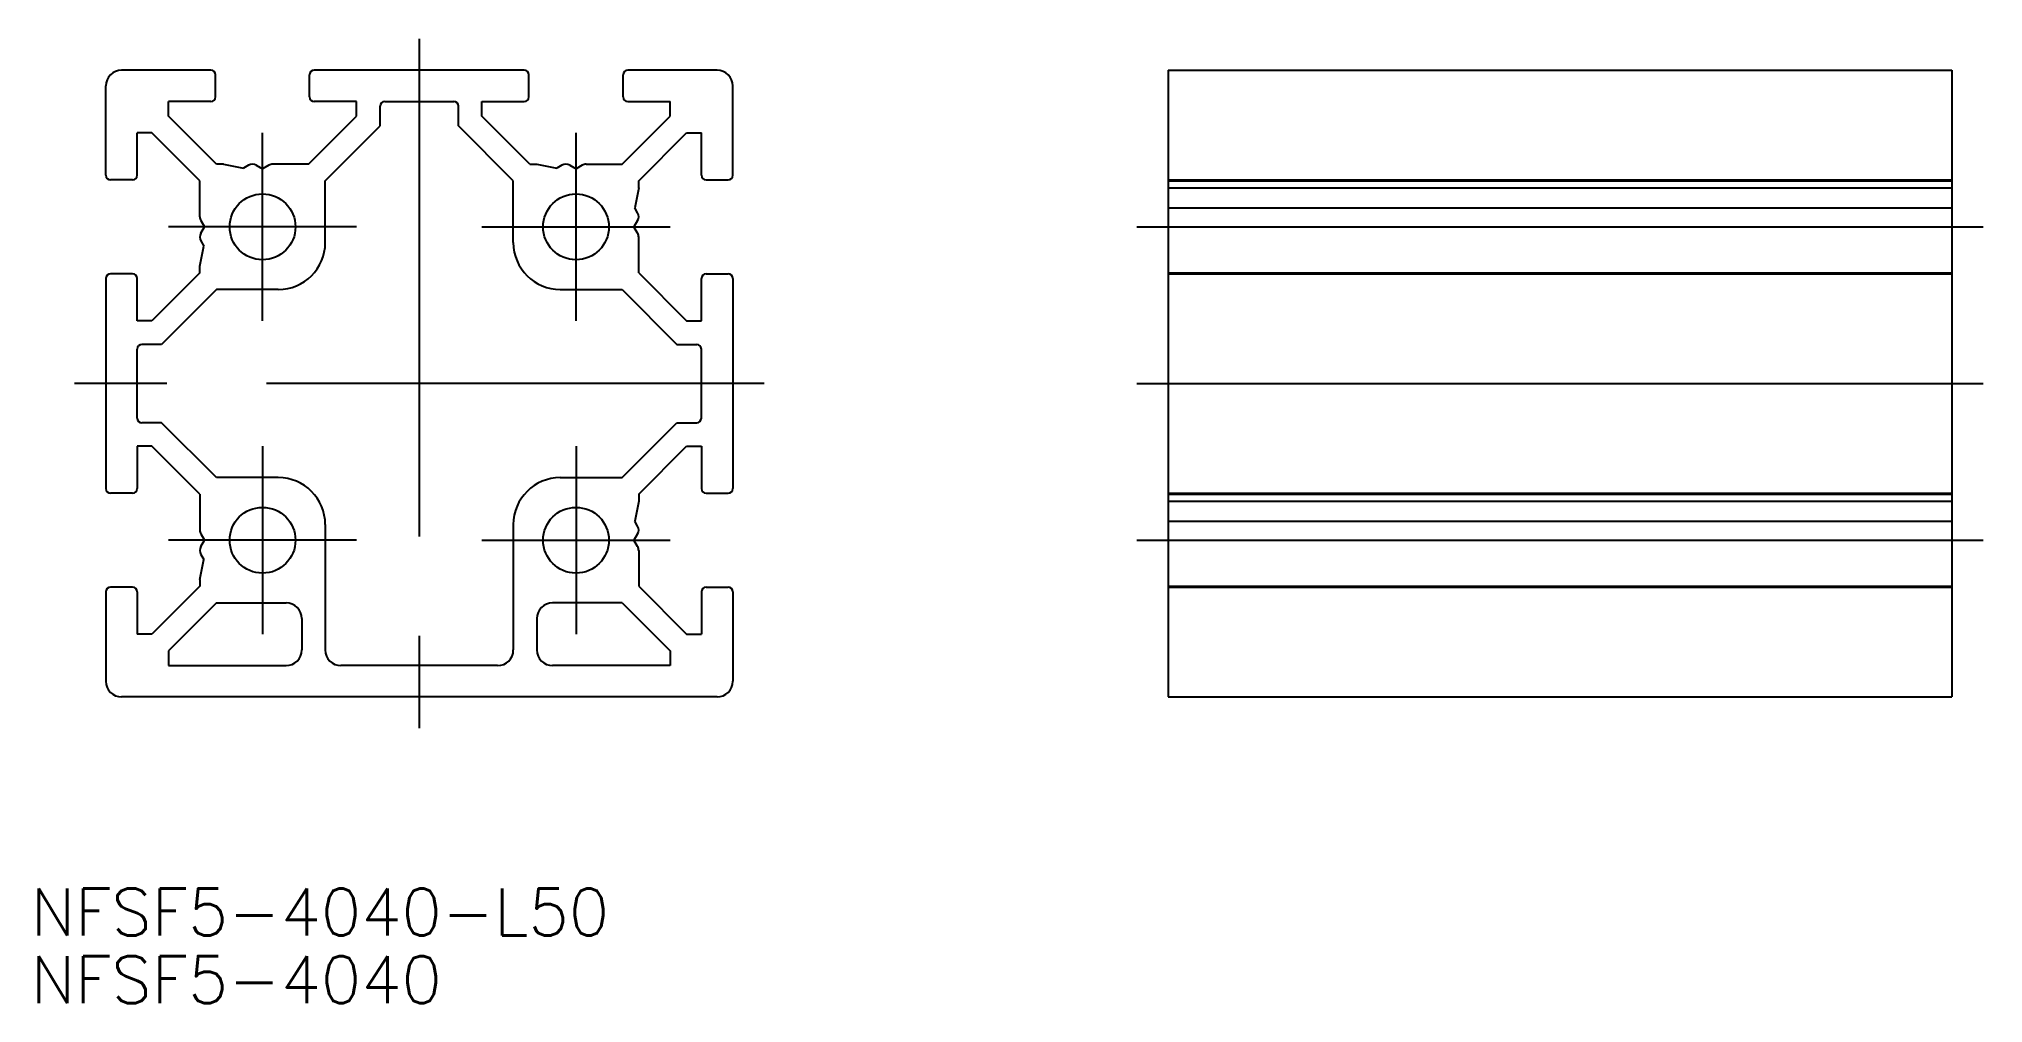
# Model space of a CAD drawing. Extents: x -24 to 100, y -40 to 22.
import ezdxf

# ---------------------------------------------------------------- set-up
doc = ezdxf.new("R2010")
doc.units = 0
doc.linetypes.add('CENTER', pattern=[50.8, 31.75, -6.35, 6.35, -6.35])
doc.layers.get('0').update_dxf_attribs({"linetype": 'CONTINUOUS'})
doc.layers.add('CENTER', color=1, linetype='CENTER')
doc.styles.get("Standard").update_dxf_attribs({"font": 'txt.shx', "height": 3, "bigfont": 'bigfont.shx'})

# ---------------------------------------------------------------- blocks, each defined once
blk = doc.blocks.new('*U2')
at = {"color": 7, "linetype": 'CONTINUOUS'}
blk.add_text('NFSF5-4040-L50', height=3, dxfattribs=at).set_placement((-24.79, -35.23))
blk = doc.blocks.new('*U3')
at = {"color": 7, "linetype": 'CONTINUOUS'}
blk.add_text('NFSF5-4040', height=3, dxfattribs=at).set_placement((-24.79, -39.54))

msp = doc.modelspace()

# ---------------------------------------------------------------- linework, layer by layer
at = {"color": 7, "linetype": 'CONTINUOUS'}
for p, q in [((-13.3, 20), (-19, 20)), ((6.7, 20), (-6.7, 20)), ((19, 20), (13.3, 20)), ((47.79, 20), (97.79, 20)), ((47.79, 20), (47.79, -20)), ((97.79, 20), (97.79, -20)), ((-20, 13.3), (-20, 19)), ((-13, 18.3), (-13, 19.7)), ((-7, 18.3), (-7, 19.7)), ((7, 18.3), (7, 19.7)), ((13, 18.3), (13, 19.7)), ((20, 13.3), (20, 19)), ((-13.3, 18), (-16, 18)), ((-16, 17.06), (-16, 18)), ((-4, 18), (-6.7, 18)), ((-4, 17.06), (-4, 18)), ((-2.5, 16.44), (-2.5, 17.7)), ((-2.2, 18), (2.2, 18)), ((2.5, 16.44), (2.5, 17.7)), ((4, 18), (6.7, 18)), ((4, 17.06), (4, 18)), ((13.3, 18), (16, 18)), ((16, 17.06), (16, 18)), ((-12.94, 14), (-16, 17.06)), ((-7.06, 14), (-4, 17.06)), ((-6, 12.94), (-2.5, 16.44)), ((6, 12.94), (2.5, 16.44)), ((7.06, 14), (4, 17.06)), ((12.94, 14), (16, 17.06)), ((-18, 13.3), (-18, 16)), ((-17.06, 16), (-18, 16)), ((-14, 12.94), (-17.06, 16)), ((14, 12.94), (17.06, 16)), ((17.06, 16), (18, 16)), ((18, 13.3), (18, 16)), ((-12.5, 14), (-12.94, 14)), ((-12.5, 14), (-11.22, 13.75)), ((-10.9, 13.93), (-11.22, 13.75)), ((-10.4, 13.93), (-10, 13.7)), ((-9.6, 13.93), (-10, 13.7)), ((-7.06, 14), (-9.35, 14)), ((7.06, 14), (7.5, 14)), ((7.5, 14), (8.78, 13.75)), ((9.1, 13.93), (8.78, 13.75)), ((9.6, 13.93), (10, 13.7)), ((10.4, 13.93), (10, 13.7)), ((10.65, 14), (12.94, 14)), ((-18.3, 13), (-19.7, 13)), ((-14, 10.65), (-14, 12.94)), ((-6, 9), (-6, 12.94)), ((6, 9), (6, 12.94)), ((14, 12.5), (13.75, 11.22)), ((14, 12.5), (14, 12.94)), ((18.3, 13), (19.7, 13)), ((47.79, 13), (97.79, 13)), ((47.79, 12.94), (97.79, 12.94)), ((47.79, 12.5), (97.79, 12.5)), ((13.93, 10.9), (13.75, 11.22)), ((47.79, 11.22), (97.79, 11.22)), ((-13.93, 10.4), (-13.7, 10)), ((-13.93, 9.6), (-13.7, 10)), ((13.93, 10.4), (13.7, 10)), ((13.93, 9.6), (13.7, 10)), ((47.79, 10), (97.79, 10)), ((-14, 7.5), (-13.75, 8.78)), ((-13.93, 9.1), (-13.75, 8.78)), ((14, 7.06), (14, 9.35)), ((-14, 7.06), (-14, 7.5)), ((-20, 6.7), (-20, -6.7)), ((-18.3, 7), (-19.7, 7)), ((-18, 4), (-18, 6.7)), ((-14, 7.06), (-17.06, 4)), ((14, 7.06), (17.06, 4)), ((18, 4), (18, 6.7)), ((18.3, 7), (19.7, 7)), ((20, 6.7), (20, -6.7)), ((47.79, 7.06), (97.79, 7.06)), ((47.79, 7), (97.79, 7)), ((-12.94, 6), (-16.44, 2.5)), ((-9, 6), (-12.94, 6)), ((9, 6), (12.94, 6)), ((12.94, 6), (16.44, 2.5)), ((-17.06, 4), (-18, 4)), ((17.06, 4), (18, 4)), ((-16.44, 2.5), (-17.7, 2.5)), ((16.44, 2.5), (17.7, 2.5)), ((-18, -2.2), (-18, 2.2)), ((18, -2.2), (18, 2.2)), ((47.79, 0), (97.79, 0)), ((-16.44, -2.5), (-17.7, -2.5)), ((-12.94, -6), (-16.44, -2.5)), ((12.94, -6), (16.44, -2.5)), ((16.44, -2.5), (17.7, -2.5)), ((-18, -4), (-18, -6.7)), ((-17.06, -4), (-18, -4)), ((-14, -7.06), (-17.06, -4)), ((14, -7.06), (17.06, -4)), ((17.06, -4), (18, -4)), ((18, -4), (18, -6.7)), ((-9, -6), (-12.94, -6)), ((9, -6), (12.94, -6)), ((-18.3, -7), (-19.7, -7)), ((-14, -7.06), (-14, -9.35)), ((14, -7.06), (14, -7.5)), ((18.3, -7), (19.7, -7)), ((47.79, -7), (97.79, -7)), ((47.79, -7.06), (97.79, -7.06)), ((14, -7.5), (13.75, -8.78)), ((47.79, -7.5), (97.79, -7.5)), ((-13.93, -9.6), (-13.7, -10)), ((-6, -9), (-6, -17)), ((6, -9), (6, -17)), ((13.93, -9.6), (13.7, -10)), ((13.93, -9.1), (13.75, -8.78)), ((47.79, -8.78), (97.79, -8.78)), ((-13.93, -10.4), (-13.7, -10)), ((-13.93, -10.9), (-13.75, -11.22)), ((13.93, -10.4), (13.7, -10)), ((14, -10.65), (14, -12.94)), ((47.79, -10), (97.79, -10)), ((-14, -12.5), (-13.75, -11.22)), ((-20, -13.3), (-20, -19)), ((-18.3, -13), (-19.7, -13)), ((-18, -13.3), (-18, -16)), ((-14, -12.94), (-17.06, -16)), ((-14, -12.5), (-14, -12.94)), ((14, -12.94), (17.06, -16)), ((18, -13.3), (18, -16)), ((18.3, -13), (19.7, -13)), ((20, -13.3), (20, -19)), ((47.79, -12.94), (97.79, -12.94)), ((47.79, -13), (97.79, -13)), ((-12.94, -14), (-16, -17.06)), ((-12.94, -14), (-8.5, -14)), ((12.94, -14), (8.5, -14)), ((12.94, -14), (16, -17.06)), ((-17.06, -16), (-18, -16)), ((-7.5, -15), (-7.5, -17)), ((7.5, -15), (7.5, -17)), ((17.06, -16), (18, -16)), ((-16, -17.06), (-16, -18)), ((16, -17.06), (16, -18)), ((-16, -18), (-8.5, -18)), ((5, -18), (-5, -18)), ((16, -18), (8.5, -18)), ((19, -20), (-19, -20)), ((47.79, -20), (97.79, -20))]:
    msp.add_line(p, q, dxfattribs=at)
for centre in [(-10, 10), (10, 10), (-10, -10), (10, -10)]:
    msp.add_circle(centre, 2.1, dxfattribs=at)
for centre, radius, start, end in [((-19, 19), 1, 90, 180), ((-13.3, 19.7), 0.3, 0, 90), ((-6.7, 19.7), 0.3, 90, 180), ((6.7, 19.7), 0.3, 0, 90), ((13.3, 19.7), 0.3, 90, 180), ((19, 19), 1, 0, 90), ((-13.3, 18.3), 0.3, 270, 0), ((-6.7, 18.3), 0.3, 180, 270), ((-2.2, 17.7), 0.3, 90, 180), ((2.2, 17.7), 0.3, 0, 90), ((6.7, 18.3), 0.3, 270, 0), ((13.3, 18.3), 0.3, 180, 270), ((-10.65, 13.5), 0.5, 60, 120), ((-9.35, 13.5), 0.5, 90, 120), ((9.35, 13.5), 0.5, 60, 120), ((10.65, 13.5), 0.5, 90, 120), ((-19.7, 13.3), 0.3, 180, 270), ((-18.3, 13.3), 0.3, 270, 0), ((18.3, 13.3), 0.3, 180, 270), ((19.7, 13.3), 0.3, 270, 0), ((-13.5, 10.65), 0.5, 180, 210), ((13.5, 10.65), 0.5, 330, 30), ((-13.5, 9.35), 0.5, 150, 210), ((-9, 9), 3, 270, 0), ((9, 9), 3, 180, 270), ((13.5, 9.35), 0.5, 0, 30), ((-19.7, 6.7), 0.3, 90, 180), ((-18.3, 6.7), 0.3, 0, 90), ((18.3, 6.7), 0.3, 90, 180), ((19.7, 6.7), 0.3, 0, 90), ((-17.7, 2.2), 0.3, 90, 180), ((17.7, 2.2), 0.3, 0, 90), ((-17.7, -2.2), 0.3, 180, 270), ((17.7, -2.2), 0.3, 270, 0), ((-9, -9), 3, 0, 90), ((9, -9), 3, 90, 180), ((-19.7, -6.7), 0.3, 180, 270), ((-18.3, -6.7), 0.3, 270, 0), ((18.3, -6.7), 0.3, 180, 270), ((19.7, -6.7), 0.3, 270, 0), ((-13.5, -9.35), 0.5, 180, 210), ((13.5, -9.35), 0.5, 330, 30), ((-13.5, -10.65), 0.5, 150, 210), ((13.5, -10.65), 0.5, 0, 30), ((-19.7, -13.3), 0.3, 90, 180), ((-18.3, -13.3), 0.3, 0, 90), ((18.3, -13.3), 0.3, 90, 180), ((19.7, -13.3), 0.3, 0, 90), ((-8.5, -15), 1, 0, 90), ((8.5, -15), 1, 90, 180), ((-8.5, -17), 1, 270, 0), ((-5, -17), 1, 180, 270), ((5, -17), 1, 270, 0), ((8.5, -17), 1, 180, 270), ((-19, -19), 1, 180, 270), ((19, -19), 1, 270, 0)]:
    msp.add_arc(centre, radius, start, end, dxfattribs=at)
at = {"layer": 'CENTER', "color": 1, "linetype": 'CENTER'}
for p, q in [((0, 22), (0, -22)), ((-10, 4), (-10, 16)), ((10, 4), (10, 16)), ((-4, 10), (-16, 10)), ((4, 10), (16, 10)), ((45.79, 10), (99.79, 10)), ((22, 0), (-22, 0)), ((45.79, 0), (99.79, 0)), ((-10, -4), (-10, -16)), ((10, -4), (10, -16)), ((-4, -10), (-16, -10)), ((4, -10), (16, -10)), ((45.79, -10), (99.79, -10))]:
    msp.add_line(p, q, dxfattribs=at)

# ---------------------------------------------------------------- block references
at = {"color": 7, "linetype": 'CONTINUOUS'}
for name in ['*U2', '*U3']:
    msp.add_blockref(name, (0, 0), dxfattribs=at)

doc.saveas('drawing.dxf')
